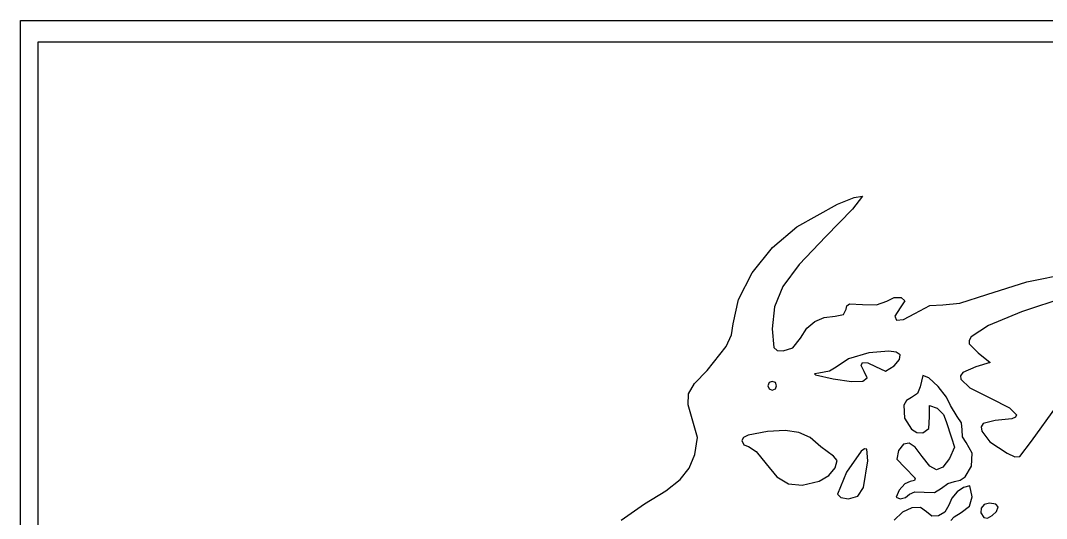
# Model space of a CAD drawing. Extents: x 0 to 156, y 0 to 84.
# Drawn here: x 0 to 66.6, y 52.1 to 84.4 of the extents above; entities that cross this region are included whole.
import ezdxf

# ---------------------------------------------------------------- set-up
doc = ezdxf.new("R2010")
doc.units = 0

msp = doc.modelspace()

# ---------------------------------------------------------------- linework, layer by layer
at = {"layer": 'Layer 1'}
for p, q in [((0, 42.192222), (0, 84.384444)), ((0, 84.384444), (78.175556, 84.384444)), ((77.893333, 82.973333), (1.128889, 82.973333)), ((1.128889, 82.973333), (1.128889, 42.474444)), ((53.068321, 72.462782), (54.151394, 72.90502)), ((54.686155, 72.972362), (54.040351, 72.146761)), ((54.151394, 72.90502), (54.686155, 72.972362)), ((50.408922, 70.987942), (53.068321, 72.462782)), ((54.040351, 72.146761), (52.294762, 70.354714)), ((48.837185, 69.657118), (50.408922, 70.987942)), ((52.294762, 70.354714), (50.560213, 68.545932)), ((47.527117, 68.010966), (48.837185, 69.657118)), ((46.627895, 66.277674), (47.527117, 68.010966)), ((50.560213, 68.545932), (49.49977, 67.111962)), ((65.352202, 67.422532), (68.226762, 67.997569)), ((62.759988, 66.608612), (65.352202, 67.422532)), ((49.49977, 67.111962), (48.969244, 65.804332)), ((46.288695, 64.685429), (46.627895, 66.277674)), ((53.667155, 65.874417), (53.830237, 65.989747)), ((53.830237, 65.989747), (54.680556, 65.948836)), ((55.60144, 65.927168), (56.26021, 66.175604)), ((56.26021, 66.175604), (56.748268, 66.405092)), ((56.748268, 66.405092), (57.189616, 66.409078)), ((57.439652, 66.188048), (57.134537, 65.740691)), ((57.189616, 66.409078), (57.439652, 66.188048)), ((59.899197, 65.927599), (61.011406, 66.028176)), ((61.011406, 66.028176), (62.759988, 66.608612)), ((67.888142, 66.437034), (65.005041, 65.483156)), ((48.969244, 65.804332), (48.824444, 64.374569)), ((52.898113, 65.193333), (53.440457, 65.308652)), ((53.440457, 65.308652), (53.622222, 65.652737)), ((53.622222, 65.652737), (53.667155, 65.874417)), ((54.680556, 65.948836), (55.60144, 65.927168)), ((57.134537, 65.740691), (56.784078, 65.200426)), ((57.340931, 64.980737), (58.075254, 65.369561)), ((58.075254, 65.369561), (59.060429, 65.878112)), ((59.060429, 65.878112), (59.899197, 65.927599)), ((65.005041, 65.483156), (62.866391, 64.588123)), ((46.170408, 63.976185), (46.288695, 64.685429)), ((51.071497, 64.403779), (51.578147, 64.846377)), ((51.578147, 64.846377), (52.183892, 65.107583)), ((52.183892, 65.107583), (52.898113, 65.193333)), ((56.784078, 65.200426), (56.881708, 64.935733)), ((56.881708, 64.935733), (57.340931, 64.980737)), ((45.83628, 63.215241), (46.170408, 63.976185)), ((48.824444, 64.374569), (48.929239, 63.151506)), ((50.654562, 63.773857), (51.071497, 64.403779)), ((62.866391, 64.588123), (61.749003, 63.853852)), ((50.158182, 63.134611), (50.654562, 63.773857)), ((61.749003, 63.853852), (61.604578, 63.61655)), ((61.604578, 63.61655), (61.616215, 63.394042)), ((61.616215, 63.394042), (62.185389, 62.806958)), ((44.59202, 61.665555), (45.83628, 63.215241)), ((48.929239, 63.151506), (49.138737, 62.971567)), ((49.138737, 62.971567), (49.522753, 62.935555)), ((49.522753, 62.935555), (50.158182, 63.134611)), ((55.094837, 62.803279), (53.778054, 62.418365)), ((56.389173, 62.929009), (55.094837, 62.803279)), ((56.860931, 62.862023), (56.389173, 62.929009)), ((57.126688, 62.691052), (56.860931, 62.862023)), ((57.076571, 62.376432), (57.126688, 62.691052)), ((62.185389, 62.806958), (62.970842, 62.180661)), ((53.778054, 62.418365), (52.973199, 61.878771)), ((54.592999, 61.984634), (54.690069, 62.181764)), ((54.798042, 61.609006), (54.592999, 61.984634)), ((54.690069, 62.181764), (55.023756, 62.171921)), ((55.023756, 62.171921), (55.52856, 61.926625)), ((56.743877, 61.963353), (57.076571, 62.376432)), ((62.970842, 62.180661), (62.037914, 61.913101)), ((43.774456, 60.821398), (44.59202, 61.665555)), ((51.84431, 61.48999), (51.563189, 61.453824)), ((51.563189, 61.453824), (51.624519, 61.379764)), ((51.624519, 61.379764), (52.775556, 61.117556)), ((52.54849, 61.618406), (51.84431, 61.48999)), ((52.973199, 61.878771), (52.54849, 61.618406)), ((54.987572, 61.196787), (54.798042, 61.609006)), ((54.798042, 61.609006), (54.798042, 61.609006)), ((55.52856, 61.926625), (56.187001, 61.62484)), ((56.187001, 61.62484), (56.743877, 61.963353)), ((58.607274, 61.335423), (58.42, 60.60432)), ((58.982678, 61.194443), (58.607274, 61.335423)), ((61.196732, 61.541572), (61.042153, 61.328846)), ((61.042153, 61.328846), (61.066936, 61.093799)), ((62.037914, 61.913101), (61.196732, 61.541572)), ((43.379943, 60.144351), (43.774456, 60.821398)), ((48.625125, 60.877097), (48.542222, 60.677777)), ((48.542222, 60.677777), (48.625125, 60.478458)), ((48.824444, 60.959999), (48.625125, 60.877097)), ((49.023764, 60.877097), (48.824444, 60.959999)), ((49.106667, 60.677777), (49.023764, 60.877097)), ((49.023764, 60.478458), (49.106667, 60.677777)), ((49.106667, 60.677777), (49.106667, 60.677777)), ((52.775556, 61.117556), (53.975188, 60.950784)), ((53.975188, 60.950784), (54.712907, 60.977287)), ((54.712907, 60.977287), (54.987572, 61.196787)), ((59.586735, 60.626847), (58.982678, 61.194443)), ((61.066936, 61.093799), (61.66065, 60.543698)), ((43.350329, 59.445816), (43.379943, 60.144351)), ((48.625125, 60.478458), (48.824444, 60.395555)), ((48.824444, 60.395555), (49.023764, 60.478458)), ((58.257065, 60.174867), (57.855556, 59.912884)), ((58.42, 60.60432), (58.257065, 60.174867)), ((60.148131, 59.927559), (59.586735, 60.626847)), ((61.66065, 60.543698), (62.990002, 59.865189)), ((43.627466, 58.537198), (43.350329, 59.445816)), ((57.531642, 59.72422), (57.361194, 59.405006)), ((57.361194, 59.405006), (57.412773, 58.580593)), ((57.855556, 59.912884), (57.531642, 59.72422)), ((59.034948, 58.654961), (59.043264, 59.389875)), ((59.043264, 59.389875), (59.528837, 59.213693)), ((60.395556, 59.391504), (60.148131, 59.927559)), ((60.838509, 58.685937), (60.395556, 59.391504)), ((62.990002, 59.865189), (64.22357, 59.238862)), ((65.648755, 57.07536), (67.282176, 59.320302)), ((58.997667, 57.904317), (59.034948, 58.654961)), ((59.528837, 59.213693), (59.941638, 58.808906)), ((59.941638, 58.808906), (60.113333, 58.348284)), ((61.11269, 58.278484), (60.838509, 58.685937)), ((64.22357, 59.238862), (64.684376, 58.79045)), ((64.684376, 58.79045), (64.625042, 58.632724)), ((43.956755, 57.310598), (43.627466, 58.537198)), ((57.412773, 58.580593), (57.874443, 57.850973)), ((60.113333, 58.348284), (60.462166, 57.28933)), ((61.149868, 57.815093), (61.11269, 58.278484)), ((62.515573, 58.224091), (62.386898, 58.001422)), ((62.386898, 58.001422), (62.422177, 57.718054)), ((63.288333, 58.42432), (62.515573, 58.224091)), ((64.372577, 58.51919), (63.288333, 58.42432)), ((64.625042, 58.632724), (64.372577, 58.51919)), ((43.791079, 56.206587), (43.956755, 57.310598)), ((46.947636, 57.310668), (46.848889, 57.122288)), ((47.25105, 57.469089), (46.947636, 57.310668)), ((48.51492, 57.711275), (47.25105, 57.469089)), ((49.659292, 57.776768), (48.51492, 57.711275)), ((50.552747, 57.651867), (49.659292, 57.776768)), ((51.294462, 57.308149), (50.552747, 57.651867)), ((51.983612, 56.717192), (51.294462, 57.308149)), ((57.874443, 57.850973), (58.21661, 57.65025)), ((58.21661, 57.65025), (58.610356, 57.627471)), ((58.610356, 57.627471), (58.997667, 57.904317)), ((61.172722, 57.363586), (61.149868, 57.815093)), ((61.412467, 56.984708), (61.172722, 57.363586)), ((62.422177, 57.718054), (62.961043, 57.032237)), ((46.848889, 57.122288), (46.972067, 56.842881)), ((46.972067, 56.842881), (47.268217, 56.726666)), ((47.268217, 56.726666), (47.780818, 56.39959)), ((52.797171, 56.107979), (51.983612, 56.717192)), ((57.344445, 56.878549), (57.019546, 56.464357)), ((57.703216, 56.954528), (57.344445, 56.878549)), ((58.107001, 56.689531), (57.703216, 56.954528)), ((58.566945, 56.080795), (58.107001, 56.689531)), ((60.652967, 56.688492), (60.338837, 55.952602)), ((60.462166, 57.28933), (60.652967, 56.688492)), ((61.803999, 56.292957), (61.412467, 56.984708)), ((62.961043, 57.032237), (64.085064, 56.29267)), ((64.890703, 56.079485), (65.648755, 57.07536)), ((43.424768, 55.334387), (43.791079, 56.206587)), ((47.780818, 56.39959), (48.424394, 55.613215)), ((53.037703, 55.81423), (52.797171, 56.107979)), ((54.589372, 56.427324), (53.64344, 55.059991)), ((54.823125, 56.588364), (54.589372, 56.427324)), ((54.957472, 56.561268), (54.823125, 56.588364)), ((55.033333, 55.791817), (54.957472, 56.561268)), ((57.019546, 56.464357), (56.923043, 55.91789)), ((59.051969, 55.449404), (58.566945, 56.080795)), ((61.753758, 55.461328), (61.803999, 56.292957)), ((64.085064, 56.29267), (64.565467, 56.070802)), ((64.565467, 56.070802), (64.890703, 56.079485)), ((42.832148, 54.583314), (43.424768, 55.334387)), ((48.424394, 55.613215), (49.12683, 54.759489)), ((52.487179, 54.84954), (52.904519, 55.342438)), ((52.904519, 55.342438), (53.037703, 55.81423)), ((54.758096, 54.063928), (55.033333, 55.791817)), ((56.923043, 55.91789), (57.43295, 55.365404)), ((57.43295, 55.365404), (58.102095, 54.687476)), ((59.483883, 55.219388), (59.051969, 55.449404)), ((59.900302, 55.388028), (59.483883, 55.219388)), ((60.338837, 55.952602), (59.900302, 55.388028)), ((61.343727, 54.762434), (61.753758, 55.461328)), ((49.12683, 54.759489), (49.882012, 54.305696)), ((51.875244, 54.492477), (52.487179, 54.84954)), ((53.64344, 55.059991), (53.057778, 53.633466)), ((58.102095, 54.687476), (58.065017, 54.522843)), ((61.02941, 54.547955), (61.343727, 54.762434)), ((41.901578, 53.844141), (42.832148, 54.583314)), ((49.882012, 54.305696), (50.771098, 54.225477)), ((50.771098, 54.225477), (51.875244, 54.492477)), ((51.875244, 54.492477), (51.875244, 54.492477)), ((54.380474, 53.509492), (54.758096, 54.063928)), ((54.758096, 54.063928), (54.758096, 54.063928)), ((57.427751, 54.303083), (57.074384, 53.904444)), ((57.782333, 54.468889), (57.427751, 54.303083)), ((58.065017, 54.522843), (57.782333, 54.468889)), ((59.356595, 53.7473), (59.820697, 54.033008)), ((59.820697, 54.033008), (60.215257, 54.340849)), ((60.215257, 54.340849), (60.655889, 54.468889)), ((60.655889, 54.468889), (61.02941, 54.547955)), ((61.23975, 54.075931), (60.830526, 53.786158)), ((61.647002, 54.186667), (61.23975, 54.075931)), ((61.806667, 53.47506), (61.647002, 54.186667)), ((40.521416, 53.007641), (41.901578, 53.844141)), ((53.057778, 53.633466), (53.267087, 53.426206)), ((53.267087, 53.426206), (53.770318, 53.34)), ((53.770318, 53.34), (54.380474, 53.509492)), ((57.074384, 53.904444), (56.866402, 53.447111)), ((56.866402, 53.447111), (57.130953, 53.34)), ((57.130953, 53.34), (57.474093, 53.427757)), ((57.474093, 53.427757), (57.724655, 53.638746)), ((57.724655, 53.638746), (58.081628, 53.800563)), ((57.724655, 53.638746), (57.724655, 53.638746)), ((58.081628, 53.800563), (58.68412, 53.76731)), ((58.68412, 53.76731), (59.356595, 53.7473)), ((60.488173, 53.381), (60.281532, 52.924112)), ((60.830526, 53.786158), (60.488173, 53.381)), ((61.634282, 52.858775), (61.806667, 53.47506)), ((39.011976, 51.948963), (40.521416, 53.007641)), ((57.879545, 52.749779), (57.269884, 52.467706)), ((58.446737, 52.769266), (57.879545, 52.749779)), ((58.843333, 52.493333), (58.446737, 52.769266)), ((60.281532, 52.924112), (60.029228, 52.471516)), ((61.101111, 52.441983), (61.634282, 52.858775)), ((62.397917, 52.733521), (62.376722, 52.429094)), ((62.593245, 52.965503), (62.397917, 52.733521)), ((62.935556, 53.057778), (62.593245, 52.965503)), ((63.334194, 52.985026), (62.935556, 53.057778)), ((63.5, 52.810111), (63.334194, 52.985026)), ((63.382671, 52.516024), (63.5, 52.810111)), ((63.5, 52.810111), (63.5, 52.810111)), ((57.269884, 52.467706), (56.745883, 51.955878)), ((59.189935, 52.220126), (58.843333, 52.493333)), ((59.625298, 52.224854), (59.189935, 52.220126)), ((60.029228, 52.471516), (59.625298, 52.224854)), ((60.429425, 51.923787), (60.625442, 52.17444)), ((60.625442, 52.17444), (61.101111, 52.441983)), ((62.376722, 52.429094), (62.556811, 52.119485)), ((62.556811, 52.119485), (62.794318, 52.085217)), ((62.794318, 52.085217), (63.108524, 52.245895)), ((63.108524, 52.245895), (63.382671, 52.516024))]:
    msp.add_line(p, q, dxfattribs=at)

doc.saveas('drawing.dxf')
